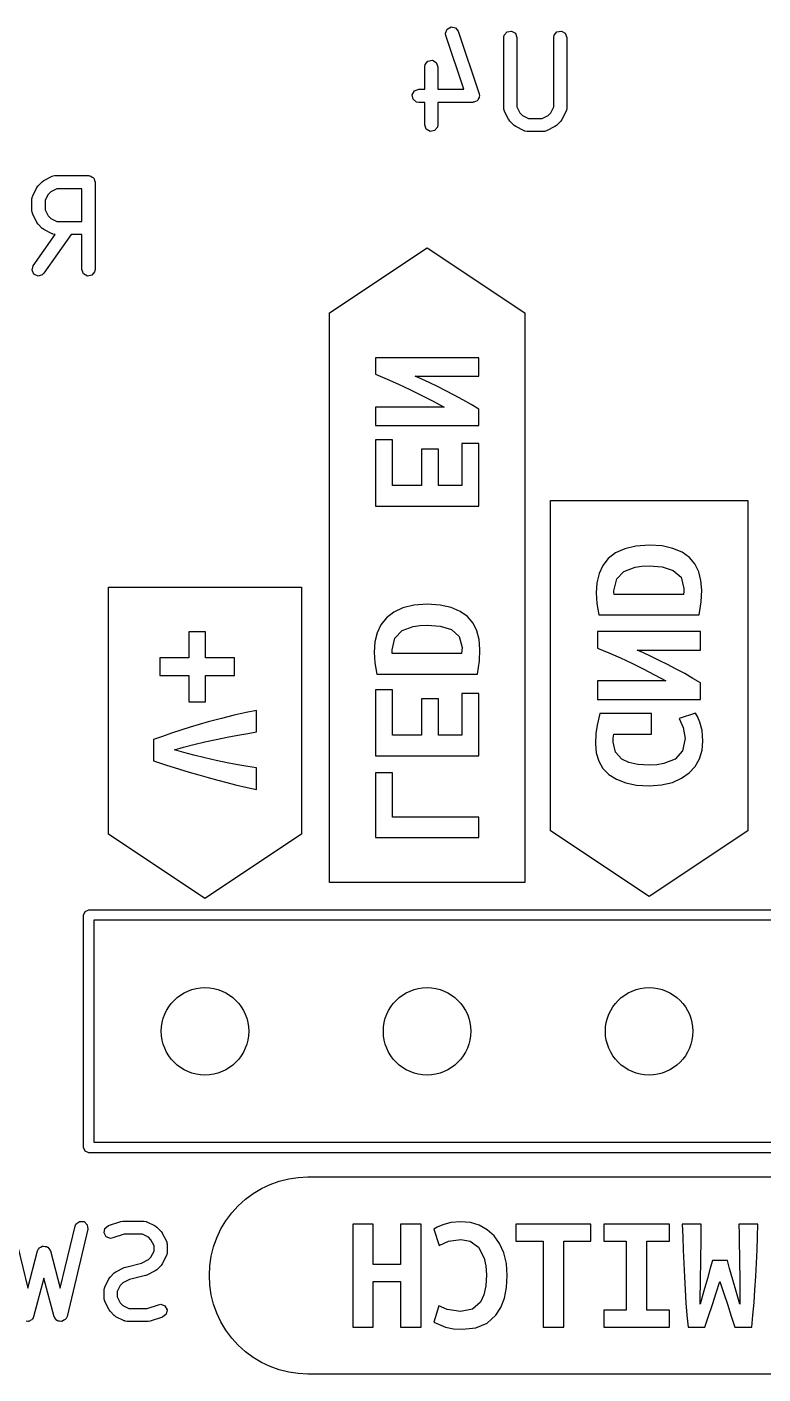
# Model space of a CAD drawing. Extents: x 109 to 192, y -153 to -42.
# Drawn here: x 174.49 to 182.91, y -133.72 to -118.3 of the extents above; entities that cross this region are included whole.
import ezdxf

# ---------------------------------------------------------------- set-up
doc = ezdxf.new("R2010")
doc.units = 0
doc.layers.add('BLACK', color=7, linetype='CONTINUOUS')

msp = doc.modelspace()

# ---------------------------------------------------------------- linework, layer by layer
at = {"layer": 'BLACK', "linetype": 'CONTINUOUS'}
for p, q in [((179.281, -118.373), (179.3, -118.325)), ((179.285, -118.398), (179.281, -118.373)), ((179.3, -118.325), (179.345, -118.301)), ((179.345, -118.301), (179.395, -118.311)), ((179.395, -118.311), (179.427, -118.351)), ((179.427, -118.351), (179.665, -119.065)), ((179.952, -118.397), (179.985, -118.357)), ((179.985, -118.357), (180.035, -118.349)), ((180.035, -118.349), (180.08, -118.374)), ((180.08, -118.374), (180.097, -118.422)), ((180.523, -118.397), (180.556, -118.357)), ((180.556, -118.357), (180.607, -118.349)), ((180.607, -118.349), (180.651, -118.374)), ((180.651, -118.374), (180.669, -118.422)), ((179.49, -119.014), (179.285, -118.398)), ((179.947, -118.422), (179.952, -118.397)), ((179.947, -119.232), (179.947, -118.422)), ((180.097, -118.422), (180.097, -119.214)), ((180.519, -118.422), (180.523, -118.397)), ((180.519, -119.214), (180.519, -118.422)), ((180.669, -118.422), (180.669, -119.232)), ((179.047, -118.73), (179.08, -118.691)), ((179.08, -118.691), (179.131, -118.682)), ((179.131, -118.682), (179.175, -118.708)), ((179.043, -118.756), (179.047, -118.73)), ((179.043, -119.014), (179.043, -118.756)), ((179.175, -118.708), (179.193, -118.756)), ((179.193, -118.756), (179.193, -119.014)), ((178.901, -119.076), (178.927, -119.032)), ((178.91, -119.127), (178.901, -119.076)), ((178.949, -119.16), (178.91, -119.127)), ((178.927, -119.032), (178.975, -119.014)), ((178.975, -119.014), (179.043, -119.014)), ((179.193, -119.014), (179.49, -119.014)), ((179.623, -119.153), (179.605, -119.163)), ((179.642, -119.146), (179.623, -119.153)), ((179.645, -119.142), (179.642, -119.146)), ((179.65, -119.139), (179.645, -119.142)), ((179.658, -119.12), (179.65, -119.139)), ((179.668, -119.102), (179.658, -119.12)), ((179.665, -119.065), (179.669, -119.091)), ((179.669, -119.091), (179.667, -119.096)), ((179.667, -119.096), (179.668, -119.102)), ((178.975, -119.164), (178.949, -119.16)), ((179.043, -119.164), (178.975, -119.164)), ((179.043, -119.422), (179.043, -119.164)), ((179.594, -119.164), (179.193, -119.164)), ((179.193, -119.164), (179.193, -119.422)), ((179.599, -119.162), (179.594, -119.164)), ((179.605, -119.163), (179.599, -119.162)), ((179.949, -119.236), (179.947, -119.232)), ((179.948, -119.24), (179.949, -119.236)), ((179.955, -119.265), (179.948, -119.24)), ((180.003, -119.361), (179.955, -119.265)), ((180.097, -119.214), (180.132, -119.283)), ((180.132, -119.283), (180.162, -119.313)), ((180.454, -119.313), (180.485, -119.283)), ((180.485, -119.283), (180.519, -119.214)), ((180.661, -119.265), (180.613, -119.361)), ((180.664, -119.258), (180.661, -119.261)), ((180.661, -119.261), (180.661, -119.265)), ((180.669, -119.232), (180.664, -119.258)), ((179.06, -119.471), (179.043, -119.422)), ((179.188, -119.448), (179.155, -119.487)), ((179.193, -119.422), (179.188, -119.448)), ((180.004, -119.362), (180.003, -119.361)), ((180.017, -119.38), (180.004, -119.362)), ((180.065, -119.428), (180.017, -119.38)), ((180.066, -119.428), (180.065, -119.428)), ((180.084, -119.442), (180.066, -119.428)), ((180.179, -119.489), (180.084, -119.442)), ((180.162, -119.313), (180.231, -119.347)), ((180.231, -119.347), (180.386, -119.347)), ((180.386, -119.347), (180.454, -119.313)), ((180.532, -119.442), (180.437, -119.489)), ((180.533, -119.441), (180.532, -119.442)), ((180.552, -119.428), (180.533, -119.441)), ((180.599, -119.38), (180.552, -119.428)), ((180.6, -119.379), (180.599, -119.38)), ((180.613, -119.361), (180.6, -119.379)), ((179.105, -119.496), (179.06, -119.471)), ((179.155, -119.487), (179.105, -119.496)), ((180.184, -119.49), (180.179, -119.489)), ((180.187, -119.493), (180.184, -119.49)), ((180.213, -119.497), (180.187, -119.493)), ((180.403, -119.497), (180.213, -119.497)), ((180.408, -119.496), (180.403, -119.497)), ((180.412, -119.497), (180.408, -119.496)), ((180.437, -119.489), (180.412, -119.497)), ((174.621, -120.119), (174.669, -120.072)), ((174.669, -120.072), (174.687, -120.059)), ((174.687, -120.059), (174.688, -120.058)), ((174.688, -120.058), (174.783, -120.01)), ((174.783, -120.01), (174.808, -120.002)), ((174.808, -120.002), (174.813, -120.004)), ((174.813, -120.004), (174.817, -120.002)), ((174.817, -120.002), (175.198, -120.002)), ((175.198, -120.002), (175.208, -120.004)), ((175.208, -120.004), (175.211, -120.003)), ((175.211, -120.003), (175.214, -120.005)), ((175.214, -120.005), (175.224, -120.007)), ((175.224, -120.007), (175.238, -120.019)), ((175.238, -120.019), (175.255, -120.029)), ((175.255, -120.029), (175.258, -120.035)), ((175.258, -120.035), (175.263, -120.039)), ((175.263, -120.039), (175.266, -120.059)), ((175.266, -120.059), (175.273, -120.077)), ((175.273, -120.077), (175.273, -121.077)), ((174.559, -120.234), (174.607, -120.139)), ((174.559, -120.238), (174.559, -120.234)), ((174.607, -120.139), (174.62, -120.121)), ((174.62, -120.121), (174.621, -120.119)), ((174.736, -120.217), (174.701, -120.285)), ((174.766, -120.186), (174.736, -120.217)), ((174.835, -120.152), (174.766, -120.186)), ((175.123, -120.152), (174.835, -120.152)), ((175.123, -120.526), (175.123, -120.152)), ((174.551, -120.267), (174.556, -120.242)), ((174.551, -120.41), (174.551, -120.267)), ((174.556, -120.242), (174.559, -120.238)), ((174.701, -120.285), (174.701, -120.393)), ((174.553, -120.415), (174.551, -120.41)), ((174.552, -120.419), (174.553, -120.415)), ((174.559, -120.444), (174.552, -120.419)), ((174.607, -120.539), (174.559, -120.444)), ((174.608, -120.54), (174.607, -120.539)), ((174.621, -120.559), (174.608, -120.54)), ((174.701, -120.393), (174.736, -120.461)), ((174.736, -120.461), (174.766, -120.492)), ((174.766, -120.492), (174.835, -120.526)), ((174.835, -120.526), (175.123, -120.526)), ((174.565, -121.034), (174.816, -120.676)), ((174.669, -120.606), (174.621, -120.559)), ((174.67, -120.607), (174.669, -120.606)), ((174.688, -120.62), (174.67, -120.607)), ((174.783, -120.668), (174.688, -120.62)), ((174.999, -120.676), (174.688, -121.12)), ((174.788, -120.668), (174.783, -120.668)), ((174.791, -120.671), (174.788, -120.668)), ((174.816, -120.676), (174.791, -120.671)), ((175.123, -120.676), (174.999, -120.676)), ((175.123, -121.077), (175.123, -120.676)), ((177.953, -121.573), (179.07, -120.829)), ((179.07, -120.829), (180.187, -121.573)), ((174.552, -121.084), (174.565, -121.034)), ((174.573, -121.13), (174.552, -121.084)), ((174.62, -121.152), (174.573, -121.13)), ((174.669, -121.138), (174.62, -121.152)), ((174.688, -121.12), (174.669, -121.138)), ((175.14, -121.125), (175.123, -121.077)), ((175.185, -121.151), (175.14, -121.125)), ((175.235, -121.142), (175.185, -121.151)), ((175.268, -121.103), (175.235, -121.142)), ((175.273, -121.077), (175.268, -121.103)), ((177.953, -128.091), (177.953, -121.573)), ((180.187, -121.573), (180.187, -128.091)), ((178.481, -122.086), (178.481, -122.275)), ((179.661, -122.086), (178.481, -122.086)), ((179.661, -122.298), (179.661, -122.086)), ((178.481, -122.275), (178.612, -122.33)), ((178.612, -122.33), (178.743, -122.388)), ((178.743, -122.388), (178.873, -122.449)), ((179.009, -122.331), (178.935, -122.298)), ((178.935, -122.298), (179.661, -122.298)), ((179.095, -122.371), (179.009, -122.331)), ((179.188, -122.416), (179.095, -122.371)), ((178.873, -122.449), (179.003, -122.513)), ((179.003, -122.513), (179.134, -122.581)), ((179.283, -122.464), (179.188, -122.416)), ((179.381, -122.515), (179.283, -122.464)), ((179.479, -122.568), (179.381, -122.515)), ((179.264, -122.652), (178.481, -122.652)), ((178.481, -122.652), (178.481, -122.863)), ((179.134, -122.581), (179.264, -122.652)), ((179.573, -122.621), (179.479, -122.568)), ((179.661, -122.675), (179.573, -122.621)), ((179.661, -122.863), (179.661, -122.675)), ((178.481, -122.863), (179.661, -122.863)), ((178.676, -123.027), (178.481, -123.027)), ((178.481, -123.027), (178.481, -123.783)), ((178.676, -123.549), (178.676, -123.027)), ((179.201, -123.132), (179.007, -123.132)), ((179.007, -123.132), (179.007, -123.549)), ((179.201, -123.549), (179.201, -123.132)), ((179.661, -123.069), (179.466, -123.069)), ((179.466, -123.069), (179.466, -123.549)), ((179.661, -123.783), (179.661, -123.069)), ((179.007, -123.549), (178.676, -123.549)), ((179.466, -123.549), (179.201, -123.549)), ((180.482, -127.498), (180.482, -123.718)), ((180.482, -123.718), (182.738, -123.718)), ((182.738, -123.718), (182.738, -127.498)), ((178.481, -123.783), (179.661, -123.783)), ((181.458, -124.241), (181.331, -124.272)), ((181.61, -124.231), (181.458, -124.241)), ((181.758, -124.24), (181.61, -124.231)), ((181.883, -124.268), (181.758, -124.24)), ((181.143, -124.385), (181.081, -124.464)), ((181.226, -124.32), (181.143, -124.385)), ((181.331, -124.272), (181.226, -124.32)), ((181.987, -124.312), (181.883, -124.268)), ((182.07, -124.372), (181.987, -124.312)), ((182.134, -124.446), (182.07, -124.372)), ((181.081, -124.464), (181.038, -124.557)), ((181.239, -124.618), (181.322, -124.531)), ((181.322, -124.531), (181.449, -124.483)), ((181.449, -124.483), (181.526, -124.472)), ((181.526, -124.472), (181.61, -124.469)), ((181.61, -124.469), (181.759, -124.48)), ((181.759, -124.48), (181.886, -124.52)), ((181.886, -124.52), (181.975, -124.598)), ((182.178, -124.535), (182.134, -124.446)), ((182.203, -124.636), (182.178, -124.535)), ((181.013, -124.662), (181.004, -124.777)), ((181.038, -124.557), (181.013, -124.662)), ((181.208, -124.753), (181.239, -124.618)), ((181.975, -124.598), (182.008, -124.726)), ((182.212, -124.747), (182.203, -124.636)), ((175.428, -127.539), (175.428, -124.71)), ((175.428, -124.71), (177.632, -124.71)), ((177.632, -124.71), (177.632, -127.539)), ((181.004, -124.777), (181.011, -124.9)), ((181.208, -124.774), (181.208, -124.753)), ((181.21, -124.795), (181.208, -124.774)), ((182.002, -124.795), (181.21, -124.795)), ((182.007, -124.76), (182.002, -124.795)), ((182.008, -124.726), (182.007, -124.76)), ((182.206, -124.878), (182.212, -124.747)), ((178.688, -124.997), (178.605, -125.062)), ((178.793, -124.948), (178.688, -124.997)), ((178.92, -124.918), (178.793, -124.948)), ((179.072, -124.907), (178.92, -124.918)), ((179.22, -124.917), (179.072, -124.907)), ((179.345, -124.945), (179.22, -124.917)), ((179.449, -124.989), (179.345, -124.945)), ((179.532, -125.048), (179.449, -124.989)), ((181.011, -124.9), (181.033, -125.029)), ((182.183, -125.029), (182.206, -124.878)), ((178.543, -125.141), (178.499, -125.234)), ((178.605, -125.062), (178.543, -125.141)), ((178.784, -125.207), (178.911, -125.16)), ((178.911, -125.16), (178.988, -125.149)), ((178.988, -125.149), (179.072, -125.146)), ((179.072, -125.146), (179.22, -125.157)), ((179.22, -125.157), (179.348, -125.197)), ((179.596, -125.122), (179.532, -125.048)), ((179.64, -125.211), (179.596, -125.122)), ((181.033, -125.029), (182.183, -125.029)), ((176.537, -125.223), (176.344, -125.223)), ((176.344, -125.223), (176.344, -125.522)), ((176.537, -125.522), (176.537, -125.223)), ((178.499, -125.234), (178.474, -125.339)), ((178.67, -125.429), (178.7, -125.295)), ((178.7, -125.295), (178.784, -125.207)), ((179.348, -125.197), (179.437, -125.275)), ((179.437, -125.275), (179.47, -125.403)), ((179.665, -125.312), (179.64, -125.211)), ((179.674, -125.424), (179.665, -125.312)), ((182.199, -125.219), (181.019, -125.219)), ((181.019, -125.219), (181.019, -125.408)), ((182.199, -125.431), (182.199, -125.219)), ((178.474, -125.339), (178.466, -125.454)), ((178.466, -125.454), (178.473, -125.577)), ((178.67, -125.45), (178.67, -125.429)), ((178.672, -125.471), (178.67, -125.45)), ((179.464, -125.471), (178.672, -125.471)), ((179.469, -125.437), (179.464, -125.471)), ((179.47, -125.403), (179.469, -125.437)), ((179.668, -125.555), (179.674, -125.424)), ((181.019, -125.408), (181.15, -125.463)), ((181.15, -125.463), (181.281, -125.521)), ((181.547, -125.464), (181.473, -125.431)), ((181.473, -125.431), (182.199, -125.431)), ((181.633, -125.504), (181.547, -125.464)), ((176.344, -125.522), (176.013, -125.522)), ((176.013, -125.522), (176.013, -125.724)), ((176.868, -125.522), (176.537, -125.522)), ((176.868, -125.724), (176.868, -125.522)), ((178.473, -125.577), (178.495, -125.706)), ((179.645, -125.706), (179.668, -125.555)), ((181.281, -125.521), (181.411, -125.582)), ((181.411, -125.582), (181.541, -125.647)), ((181.726, -125.549), (181.633, -125.504)), ((181.821, -125.598), (181.726, -125.549)), ((181.919, -125.649), (181.821, -125.598)), ((176.013, -125.724), (176.344, -125.724)), ((176.344, -125.724), (176.344, -126.023)), ((176.537, -126.023), (176.537, -125.724)), ((176.537, -125.724), (176.868, -125.724)), ((178.495, -125.706), (179.645, -125.706)), ((181.802, -125.785), (181.019, -125.785)), ((181.019, -125.785), (181.019, -125.997)), ((181.541, -125.647), (181.672, -125.714)), ((181.672, -125.714), (181.802, -125.785)), ((182.017, -125.701), (181.919, -125.649)), ((182.111, -125.755), (182.017, -125.701)), ((182.199, -125.808), (182.111, -125.755)), ((178.676, -125.885), (178.481, -125.885)), ((178.481, -125.885), (178.481, -126.641)), ((178.676, -126.407), (178.676, -125.885)), ((179.661, -125.927), (179.466, -125.927)), ((179.466, -125.927), (179.466, -126.407)), ((179.661, -126.641), (179.661, -125.927)), ((182.199, -125.997), (182.199, -125.808)), ((176.344, -126.023), (176.537, -126.023)), ((179.201, -125.989), (179.007, -125.989)), ((179.007, -125.989), (179.007, -126.407)), ((179.201, -126.407), (179.201, -125.989)), ((181.019, -125.997), (182.199, -125.997)), ((176.72, -126.214), (176.568, -126.254)), ((176.864, -126.178), (176.72, -126.214)), ((176.999, -126.147), (176.864, -126.178)), ((177.12, -126.122), (176.999, -126.147)), ((177.12, -126.367), (177.12, -126.122)), ((181.048, -126.159), (181.014, -126.289)), ((181.637, -126.159), (181.048, -126.159)), ((181.637, -126.393), (181.637, -126.159)), ((182.14, -126.153), (181.953, -126.214)), ((181.953, -126.214), (182.001, -126.317)), ((182.162, -126.192), (182.14, -126.153)), ((182.191, -126.258), (182.162, -126.192)), ((176.146, -126.383), (176.042, -126.419)), ((176.252, -126.348), (176.146, -126.383)), ((176.359, -126.315), (176.252, -126.348)), ((176.464, -126.284), (176.359, -126.315)), ((176.568, -126.254), (176.464, -126.284)), ((176.906, -126.406), (177.021, -126.385)), ((177.021, -126.385), (177.12, -126.367)), ((180.999, -126.387), (180.995, -126.503)), ((181.014, -126.289), (180.999, -126.387)), ((181.2, -126.439), (181.206, -126.393)), ((181.206, -126.393), (181.637, -126.393)), ((182.001, -126.317), (182.021, -126.442)), ((182.215, -126.352), (182.191, -126.258)), ((182.225, -126.475), (182.215, -126.352)), ((176.042, -126.419), (175.94, -126.455)), ((175.94, -126.455), (175.94, -126.697)), ((176.18, -126.573), (176.284, -126.543)), ((176.284, -126.543), (176.402, -126.512)), ((176.402, -126.512), (176.528, -126.483)), ((176.528, -126.483), (176.656, -126.455)), ((176.656, -126.455), (176.783, -126.429)), ((176.783, -126.429), (176.906, -126.406)), ((179.007, -126.407), (178.676, -126.407)), ((179.466, -126.407), (179.201, -126.407)), ((180.995, -126.503), (181.004, -126.608)), ((181.199, -126.484), (181.2, -126.439)), ((181.224, -126.598), (181.199, -126.484)), ((182.021, -126.442), (181.991, -126.583)), ((182.216, -126.578), (182.225, -126.475)), ((175.94, -126.697), (176.08, -126.744)), ((176.286, -126.604), (176.18, -126.573)), ((176.404, -126.635), (176.286, -126.604)), ((176.53, -126.666), (176.404, -126.635)), ((176.658, -126.694), (176.53, -126.666)), ((176.784, -126.721), (176.658, -126.694)), ((178.481, -126.641), (179.661, -126.641)), ((181.004, -126.608), (181.034, -126.702)), ((181.034, -126.702), (181.082, -126.785)), ((181.299, -126.681), (181.224, -126.598)), ((181.378, -126.718), (181.299, -126.681)), ((181.906, -126.678), (181.777, -126.731)), ((181.991, -126.583), (181.906, -126.678)), ((182.137, -126.762), (182.186, -126.675)), ((182.186, -126.675), (182.216, -126.578)), ((176.08, -126.744), (176.238, -126.794)), ((176.238, -126.794), (176.348, -126.828)), ((176.348, -126.828), (176.458, -126.86)), ((176.458, -126.86), (176.568, -126.891)), ((176.907, -126.745), (176.784, -126.721)), ((177.021, -126.765), (176.907, -126.745)), ((177.12, -126.779), (177.021, -126.765)), ((177.12, -127.027), (177.12, -126.779)), ((178.676, -126.837), (178.481, -126.837)), ((178.481, -126.837), (178.481, -127.578)), ((178.676, -127.342), (178.676, -126.837)), ((181.082, -126.785), (181.15, -126.854)), ((181.15, -126.854), (181.237, -126.91)), ((181.481, -126.74), (181.378, -126.718)), ((181.61, -126.747), (181.481, -126.74)), ((181.697, -126.743), (181.61, -126.747)), ((181.777, -126.731), (181.697, -126.743)), ((181.982, -126.898), (182.069, -126.837)), ((182.069, -126.837), (182.137, -126.762)), ((176.568, -126.891), (176.676, -126.921)), ((176.676, -126.921), (176.78, -126.948)), ((176.78, -126.948), (176.88, -126.973)), ((176.88, -126.973), (177.013, -127.005)), ((177.013, -127.005), (177.12, -127.027)), ((181.237, -126.91), (181.342, -126.951)), ((181.342, -126.951), (181.467, -126.977)), ((181.467, -126.977), (181.61, -126.985)), ((181.61, -126.985), (181.752, -126.975)), ((181.752, -126.975), (181.876, -126.945)), ((181.876, -126.945), (181.982, -126.898)), ((179.661, -127.342), (178.676, -127.342)), ((179.661, -127.578), (179.661, -127.342)), ((176.53, -128.274), (175.428, -127.539)), ((177.632, -127.539), (176.53, -128.274)), ((178.481, -127.578), (179.661, -127.578)), ((181.61, -128.25), (180.482, -127.498)), ((182.738, -127.498), (181.61, -128.25)), ((180.187, -128.091), (177.953, -128.091)), ((175.158, -128.422), (175.2, -128.404)), ((175.2, -128.404), (187.96, -128.404)), ((175.14, -128.464), (175.158, -128.422)), ((175.14, -131.124), (175.14, -128.464)), ((175.26, -128.524), (175.26, -131.064)), ((187.9, -128.524), (175.26, -128.524)), ((175.158, -131.166), (175.14, -131.124)), ((175.2, -131.184), (175.158, -131.166)), ((175.26, -131.064), (187.9, -131.064)), ((187.96, -131.184), (175.2, -131.184)), ((177.38, -131.509), (177.488, -131.482)), ((177.488, -131.482), (177.597, -131.465)), ((177.597, -131.465), (177.708, -131.46)), ((177.708, -131.46), (188.052, -131.46)), ((177.081, -131.65), (177.176, -131.593)), ((177.176, -131.593), (177.276, -131.546)), ((177.276, -131.546), (177.38, -131.509)), ((176.836, -131.872), (176.91, -131.79)), ((176.91, -131.79), (176.992, -131.716)), ((176.992, -131.716), (177.081, -131.65)), ((176.77, -131.961), (176.836, -131.872)), ((174.333, -132.023), (174.502, -132.734)), ((174.875, -132.734), (175.044, -132.023)), ((175.19, -132.058), (174.952, -133.058)), ((175.044, -132.023), (175.054, -131.999)), ((175.054, -131.999), (175.096, -131.969)), ((175.096, -131.969), (175.147, -131.972)), ((175.147, -131.972), (175.184, -132.007)), ((175.184, -132.007), (175.19, -132.058)), ((175.376, -132.099), (175.386, -132.049)), ((175.401, -132.144), (175.376, -132.099)), ((175.386, -132.049), (175.427, -132.017)), ((175.427, -132.017), (175.569, -131.969)), ((175.569, -131.969), (175.592, -131.966)), ((175.592, -131.966), (175.593, -131.965)), ((175.593, -131.965), (175.831, -131.965)), ((175.831, -131.965), (175.857, -131.97)), ((175.857, -131.97), (175.86, -131.973)), ((175.86, -131.973), (175.865, -131.973)), ((175.865, -131.973), (175.96, -132.021)), ((175.96, -132.021), (175.978, -132.034)), ((175.978, -132.034), (175.98, -132.035)), ((175.98, -132.035), (176.027, -132.083)), ((176.027, -132.083), (176.04, -132.101)), ((176.04, -132.101), (176.041, -132.102)), ((176.041, -132.102), (176.089, -132.197)), ((176.666, -132.156), (176.713, -132.056)), ((176.713, -132.056), (176.77, -131.961)), ((178.22, -131.999), (178.22, -133.179)), ((178.455, -131.999), (178.22, -131.999)), ((178.455, -132.464), (178.455, -131.999)), ((179.001, -131.999), (178.767, -131.999)), ((178.767, -131.999), (178.767, -132.464)), ((179.001, -133.179), (179.001, -131.999)), ((179.187, -132.036), (179.148, -132.058)), ((179.148, -132.058), (179.209, -132.245)), ((179.251, -132.007), (179.187, -132.036)), ((179.34, -131.983), (179.251, -132.007)), ((179.453, -131.973), (179.34, -131.983)), ((179.565, -131.983), (179.453, -131.973)), ((179.667, -132.014), (179.565, -131.983)), ((179.759, -132.064), (179.667, -132.014)), ((179.837, -132.134), (179.759, -132.064)), ((180.945, -131.999), (180.087, -131.999)), ((180.087, -131.999), (180.087, -132.194)), ((180.945, -132.194), (180.945, -131.999)), ((181.842, -131.999), (181.093, -131.999)), ((181.093, -131.999), (181.093, -132.194)), ((181.842, -132.194), (181.842, -131.999)), ((182.206, -131.999), (181.988, -131.999)), ((181.988, -131.999), (181.994, -132.146)), ((182.205, -132.114), (182.206, -131.999)), ((182.853, -131.999), (182.636, -131.999)), ((182.636, -131.999), (182.638, -132.114)), ((182.849, -132.145), (182.853, -131.999)), ((174.653, -132.265), (174.669, -132.254)), ((174.669, -132.254), (174.676, -132.254)), ((174.676, -132.254), (174.682, -132.251)), ((174.682, -132.251), (174.701, -132.256)), ((174.701, -132.256), (174.72, -132.258)), ((174.72, -132.258), (174.725, -132.263)), ((175.448, -132.163), (175.401, -132.144)), ((175.474, -132.159), (175.448, -132.163)), ((175.605, -132.115), (175.474, -132.159)), ((175.814, -132.115), (175.605, -132.115)), ((175.882, -132.15), (175.814, -132.115)), ((175.912, -132.18), (175.882, -132.15)), ((175.947, -132.249), (175.912, -132.18)), ((175.947, -132.308), (175.947, -132.249)), ((176.089, -132.197), (176.096, -132.222)), ((176.096, -132.222), (176.095, -132.227)), ((176.095, -132.227), (176.097, -132.231)), ((176.097, -132.231), (176.097, -132.326)), ((176.628, -132.261), (176.666, -132.156)), ((179.209, -132.245), (179.315, -132.197)), ((179.315, -132.197), (179.457, -132.177)), ((179.457, -132.177), (179.564, -132.197)), ((179.564, -132.197), (179.658, -132.263)), ((179.9, -132.222), (179.837, -132.134)), ((179.948, -132.327), (179.9, -132.222)), ((180.087, -132.194), (180.398, -132.194)), ((180.398, -132.194), (180.398, -133.179)), ((180.634, -133.179), (180.634, -132.194)), ((180.634, -132.194), (180.945, -132.194)), ((181.093, -132.194), (181.348, -132.194)), ((181.348, -132.194), (181.348, -132.984)), ((181.585, -132.984), (181.585, -132.194)), ((181.585, -132.194), (181.842, -132.194)), ((181.994, -132.146), (182, -132.297)), ((182.202, -132.353), (182.204, -132.233)), ((182.204, -132.233), (182.205, -132.114)), ((182.638, -132.114), (182.64, -132.232)), ((182.64, -132.232), (182.642, -132.352)), ((182.844, -132.296), (182.849, -132.145)), ((174.502, -132.734), (174.616, -132.307)), ((174.616, -132.307), (174.627, -132.283)), ((174.627, -132.283), (174.633, -132.279)), ((174.633, -132.279), (174.635, -132.273)), ((174.635, -132.273), (174.653, -132.265)), ((174.725, -132.263), (174.731, -132.265)), ((174.731, -132.265), (174.743, -132.281)), ((174.743, -132.281), (174.756, -132.294)), ((174.756, -132.294), (174.757, -132.301)), ((174.757, -132.301), (174.761, -132.307)), ((174.761, -132.307), (174.875, -132.734)), ((175.805, -132.446), (175.882, -132.407)), ((175.882, -132.407), (175.912, -132.377)), ((175.912, -132.377), (175.947, -132.308)), ((176.089, -132.36), (176.041, -132.455)), ((176.092, -132.352), (176.089, -132.355)), ((176.089, -132.355), (176.089, -132.36)), ((176.097, -132.326), (176.092, -132.352)), ((176.585, -132.477), (176.601, -132.368)), ((176.601, -132.368), (176.628, -132.261)), ((179.658, -132.263), (179.724, -132.388)), ((179.724, -132.388), (179.744, -132.476)), ((179.978, -132.449), (179.948, -132.327)), ((182, -132.297), (182.006, -132.45)), ((182.2, -132.472), (182.202, -132.353)), ((182.642, -132.352), (182.644, -132.471)), ((182.837, -132.448), (182.844, -132.296)), ((175.445, -132.606), (175.492, -132.559)), ((175.492, -132.559), (175.511, -132.546)), ((175.511, -132.546), (175.512, -132.545)), ((175.512, -132.545), (175.607, -132.497)), ((175.607, -132.497), (175.62, -132.493)), ((175.62, -132.493), (175.623, -132.491)), ((175.623, -132.491), (175.805, -132.446)), ((175.96, -132.536), (175.865, -132.584)), ((175.961, -132.535), (175.96, -132.536)), ((175.98, -132.522), (175.961, -132.535)), ((176.027, -132.474), (175.98, -132.522)), ((176.028, -132.473), (176.027, -132.474)), ((176.041, -132.455), (176.028, -132.473)), ((176.58, -132.588), (176.585, -132.477)), ((178.767, -132.464), (178.455, -132.464)), ((179.744, -132.476), (179.75, -132.582)), ((179.988, -132.588), (179.978, -132.449)), ((182.006, -132.45), (182.013, -132.602)), ((182.198, -132.589), (182.2, -132.472)), ((182.31, -132.506), (182.277, -132.624)), ((182.333, -132.417), (182.31, -132.506)), ((182.505, -132.417), (182.333, -132.417)), ((182.531, -132.51), (182.505, -132.417)), ((182.569, -132.639), (182.531, -132.51)), ((182.644, -132.471), (182.646, -132.588)), ((182.83, -132.6), (182.837, -132.448)), ((174.688, -132.617), (174.57, -133.06)), ((174.806, -133.06), (174.688, -132.617)), ((175.383, -132.721), (175.431, -132.626)), ((175.383, -132.726), (175.383, -132.721)), ((175.431, -132.626), (175.444, -132.608)), ((175.444, -132.608), (175.445, -132.606)), ((175.56, -132.704), (175.525, -132.772)), ((175.59, -132.673), (175.56, -132.704)), ((175.667, -132.635), (175.59, -132.673)), ((175.849, -132.589), (175.667, -132.635)), ((175.852, -132.587), (175.849, -132.589)), ((175.865, -132.584), (175.852, -132.587)), ((176.585, -132.699), (176.58, -132.588)), ((176.601, -132.808), (176.585, -132.699)), ((178.455, -133.179), (178.455, -132.658)), ((178.455, -132.658), (178.767, -132.658)), ((178.767, -132.658), (178.767, -133.179)), ((179.742, -132.706), (179.719, -132.81)), ((179.75, -132.582), (179.742, -132.706)), ((179.98, -132.727), (179.988, -132.588)), ((182.013, -132.602), (182.022, -132.753)), ((182.195, -132.813), (182.196, -132.703)), ((182.196, -132.703), (182.198, -132.589)), ((182.277, -132.624), (182.237, -132.763)), ((182.375, -132.785), (182.417, -132.657)), ((182.417, -132.657), (182.46, -132.782)), ((182.61, -132.782), (182.569, -132.639)), ((182.646, -132.588), (182.648, -132.703)), ((182.648, -132.703), (182.649, -132.813)), ((182.82, -132.751), (182.83, -132.6)), ((175.375, -132.755), (175.38, -132.729)), ((175.375, -132.85), (175.375, -132.755)), ((175.377, -132.854), (175.375, -132.85)), ((175.376, -132.858), (175.377, -132.854)), ((175.383, -132.883), (175.376, -132.858)), ((175.38, -132.729), (175.383, -132.726)), ((175.525, -132.772), (175.525, -132.832)), ((175.525, -132.832), (175.56, -132.901)), ((176.628, -132.915), (176.601, -132.808)), ((179.719, -132.81), (179.681, -132.892)), ((179.914, -132.955), (179.955, -132.849)), ((179.955, -132.849), (179.98, -132.727)), ((182.022, -132.753), (182.031, -132.9)), ((182.237, -132.763), (182.194, -132.916)), ((182.194, -132.916), (182.195, -132.813)), ((182.333, -132.92), (182.375, -132.785)), ((182.46, -132.782), (182.505, -132.918)), ((182.649, -132.916), (182.61, -132.782)), ((182.649, -132.813), (182.649, -132.916)), ((182.81, -132.899), (182.82, -132.751)), ((175.431, -132.979), (175.383, -132.883)), ((175.432, -132.98), (175.431, -132.979)), ((175.445, -132.998), (175.432, -132.98)), ((175.492, -133.046), (175.445, -132.998)), ((175.56, -132.901), (175.59, -132.931)), ((175.59, -132.931), (175.658, -132.965)), ((175.658, -132.965), (175.867, -132.965)), ((175.867, -132.965), (175.998, -132.922)), ((175.998, -132.922), (176.024, -132.918)), ((176.024, -132.918), (176.071, -132.937)), ((176.071, -132.937), (176.096, -132.982)), ((176.096, -132.982), (176.086, -133.032)), ((176.666, -133.02), (176.628, -132.915)), ((176.713, -133.12), (176.666, -133.02)), ((179.205, -132.937), (179.146, -133.121)), ((179.301, -132.979), (179.205, -132.937)), ((179.453, -132.999), (179.301, -132.979)), ((179.589, -132.973), (179.453, -132.999)), ((179.681, -132.892), (179.589, -132.973)), ((179.857, -133.043), (179.914, -132.955)), ((181.348, -132.984), (181.093, -132.984)), ((181.093, -132.984), (181.093, -133.179)), ((181.842, -132.984), (181.585, -132.984)), ((181.842, -133.179), (181.842, -132.984)), ((182.031, -132.9), (182.043, -133.043)), ((182.291, -133.054), (182.333, -132.92)), ((182.505, -132.918), (182.549, -133.053)), ((182.797, -133.043), (182.81, -132.899)), ((174.502, -133.115), (174.485, -133.11)), ((174.51, -133.112), (174.502, -133.115)), ((174.517, -133.113), (174.51, -133.112)), ((174.532, -133.102), (174.517, -133.113)), ((174.549, -133.095), (174.532, -133.102)), ((174.553, -133.088), (174.549, -133.095)), ((174.559, -133.083), (174.553, -133.088)), ((174.57, -133.06), (174.559, -133.083)), ((174.811, -133.066), (174.806, -133.06)), ((174.812, -133.074), (174.811, -133.066)), ((174.825, -133.087), (174.812, -133.074)), ((174.836, -133.102), (174.825, -133.087)), ((174.843, -133.104), (174.836, -133.102)), ((174.849, -133.109), (174.843, -133.104)), ((174.867, -133.11), (174.849, -133.109)), ((174.885, -133.115), (174.867, -133.11)), ((174.892, -133.112), (174.885, -133.115)), ((174.9, -133.112), (174.892, -133.112)), ((174.915, -133.101), (174.9, -133.112)), ((174.932, -133.093), (174.915, -133.101)), ((174.935, -133.086), (174.932, -133.093)), ((174.941, -133.082), (174.935, -133.086)), ((174.952, -133.058), (174.941, -133.082)), ((175.494, -133.046), (175.492, -133.046)), ((175.512, -133.06), (175.494, -133.046)), ((175.607, -133.107), (175.512, -133.06)), ((175.612, -133.108), (175.607, -133.107)), ((175.615, -133.111), (175.612, -133.108)), ((175.641, -133.115), (175.615, -133.111)), ((175.879, -133.115), (175.641, -133.115)), ((175.88, -133.115), (175.879, -133.115)), ((175.903, -133.112), (175.88, -133.115)), ((176.045, -133.064), (175.903, -133.112)), ((176.086, -133.032), (176.045, -133.064)), ((176.77, -133.215), (176.713, -133.12)), ((178.22, -133.179), (178.455, -133.179)), ((178.767, -133.179), (179.001, -133.179)), ((179.146, -133.121), (179.281, -133.178)), ((179.281, -133.178), (179.372, -133.197)), ((179.629, -133.186), (179.756, -133.132)), ((179.756, -133.132), (179.857, -133.043)), ((180.398, -133.179), (180.634, -133.179)), ((181.093, -133.179), (181.842, -133.179)), ((182.043, -133.043), (182.055, -133.179)), ((182.055, -133.179), (182.249, -133.179)), ((182.249, -133.179), (182.291, -133.054)), ((182.549, -133.053), (182.589, -133.179)), ((182.589, -133.179), (182.783, -133.179)), ((182.783, -133.179), (182.797, -133.043)), ((176.836, -133.304), (176.77, -133.215)), ((176.91, -133.386), (176.836, -133.304)), ((179.372, -133.197), (179.476, -133.203)), ((179.476, -133.203), (179.629, -133.186)), ((176.992, -133.46), (176.91, -133.386)), ((177.081, -133.526), (176.992, -133.46)), ((177.176, -133.583), (177.081, -133.526)), ((177.276, -133.63), (177.176, -133.583)), ((177.38, -133.667), (177.276, -133.63)), ((177.488, -133.694), (177.38, -133.667)), ((177.597, -133.711), (177.488, -133.694)), ((177.708, -133.716), (177.597, -133.711)), ((188.052, -133.716), (177.708, -133.716))]:
    msp.add_line(p, q, dxfattribs=at)
at = {"layer": 'BLACK'}
for centre in [(176.53, -129.794), (179.07, -129.794), (181.61, -129.794)]:
    msp.add_circle(centre, 0.5, dxfattribs=at)

doc.saveas('drawing.dxf')
